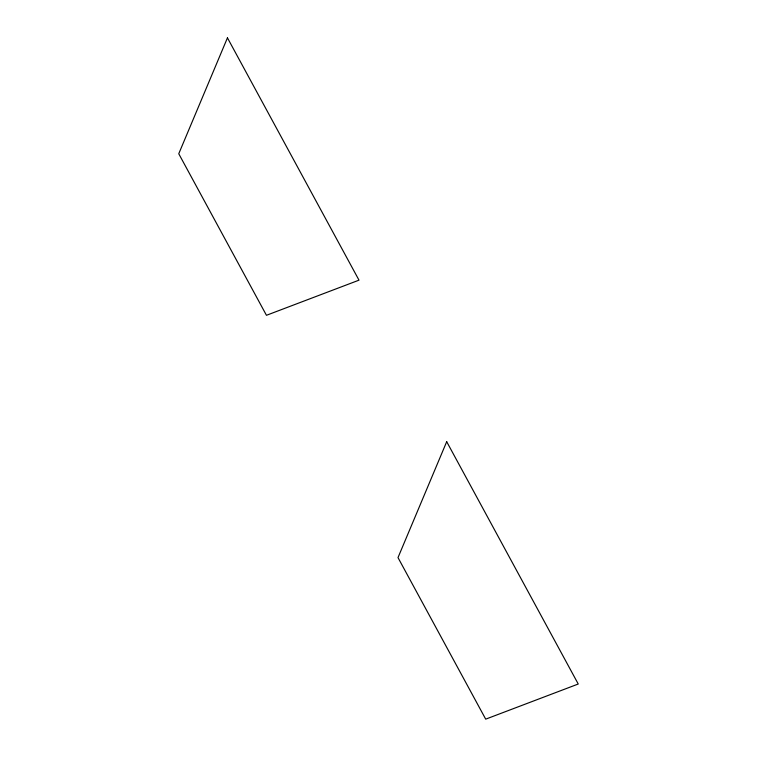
<?xml version="1.0" encoding="UTF-8"?>
<svg xmlns="http://www.w3.org/2000/svg" width="757" height="757" viewBox="0 0 757 757"><rect width="100%" height="100%" fill="white"/><g stroke="black" fill="none" stroke-linecap="round" stroke-linejoin="round"><path stroke-width="1.14" d="M227.45 37.85L178.756 153.756L266.455 315.3L358.998 280.166L227.45 37.85M446.696 441.7L398.002 557.606L485.701 719.15L578.244 684.016L446.696 441.7"/></g></svg>
